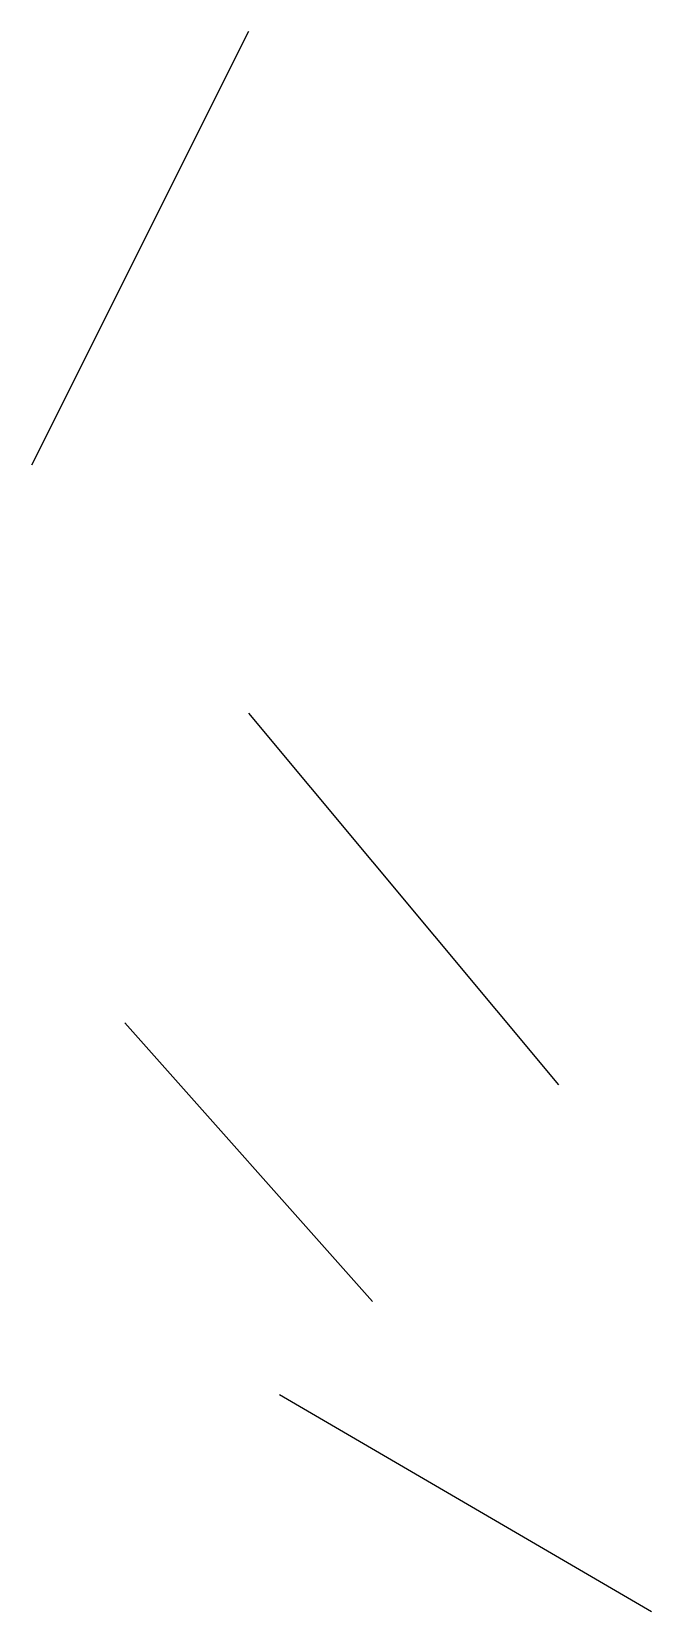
# Model space of a CAD drawing. Header units: millimetres. Extents: x 79741 to 173011, y 86123 to 135501.
# Drawn here: x 128934.2 to 129030.2, y 95778.8 to 96023.6 of the extents above; entities that cross this region are included whole.
import ezdxf

# ---------------------------------------------------------------- set-up
doc = ezdxf.new("R2010")
doc.units = ezdxf.units.MM

# ---------------------------------------------------------------- blocks, each defined once
blk = doc.blocks.new('A$C3941283F')
at = {"linetype": 'Continuous'}
for p, q in [((28.01, 2484), (0, 2428)), ((28.01, 2484), (0, 2428)), ((28.01, 2396), (68.01, 2348)), ((28.01, 2396), (68.01, 2348)), ((28.01, 2396), (68.01, 2348)), ((12.01, 2356), (44, 2320)), ((12.01, 2356), (44, 2320)), ((12.01, 2356), (44, 2320)), ((32.01, 2308), (80.01, 2280))]:
    blk.add_line(p, q, dxfattribs=at)

msp = doc.modelspace()

# ---------------------------------------------------------------- block references
at = {"xscale": 1.2, "yscale": 1.2, "zscale": 1.2}
msp.add_blockref('A$C3941283F', (128934.21, 93042.81), dxfattribs=at)

doc.saveas('drawing.dxf')
